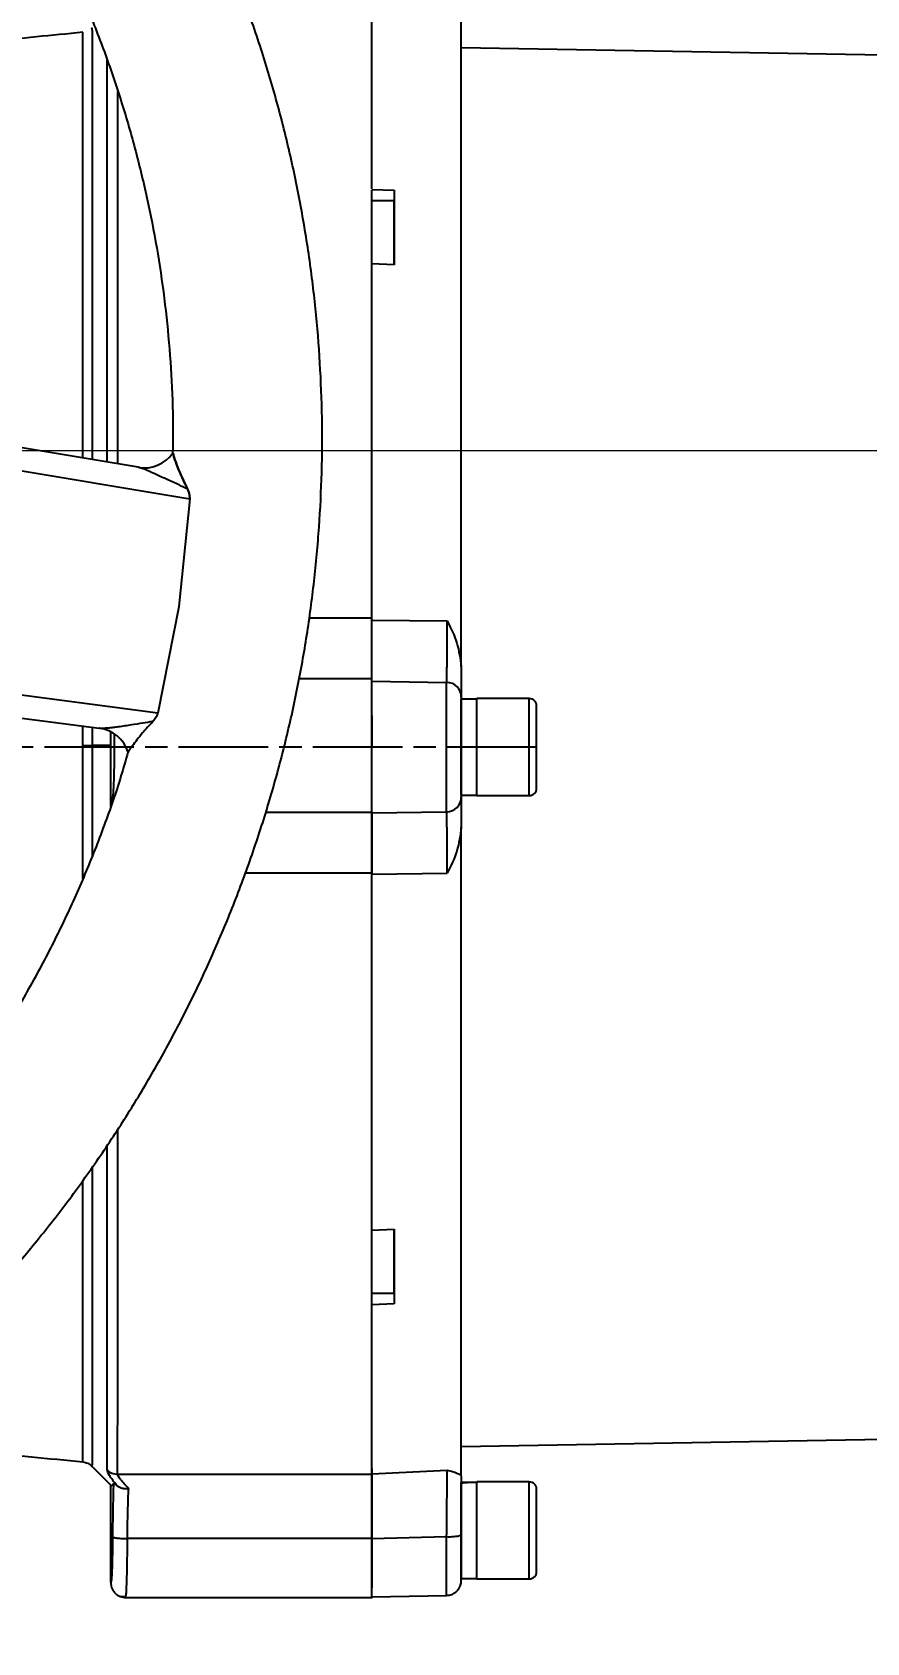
# Model space of a CAD drawing. Header units: millimetres. Extents: x 2028 to 4172, y 863 to 2379.
# Drawn here: x 3018.9 to 3130.8, y 1099.5 to 1315.4 of the extents above; entities that cross this region are included whole.
import ezdxf

# ---------------------------------------------------------------- set-up
doc = ezdxf.new("R2010")
doc.units = ezdxf.units.MM
doc.linetypes.add('AM_ISO08W050', pattern=[18, 12, -1.5, 3, -1.5])
doc.layers.add('AM_5', color=3, linetype='Continuous', lineweight=25)
doc.layers.add('AM_7', color=4, linetype='AM_ISO08W050', lineweight=25)
doc.styles.add('SLDTEXTSTYLE1', font='txt.shx', dxfattribs={"width": 0.7, "bigfont": 'gbcbig.shx'})
doc.dimstyles.new('SLDDIMSTYLE12$0', dxfattribs={"dimtxt": 12, "dimasz": 10, "dimexe": 0, "dimexo": 0.0625, "dimgap": 0.875, "dimtad": 1, "dimdec": 1, "dimlfac": 1.8, "dimrnd": 1e-09, "dimzin": 12, "dimdsep": 46, "dimtxsty": 'SLDTEXTSTYLE1', "dimcen": 0.09, "dimdle": 8.16, "dimclrd": 3, "dimclre": 3, "dimadec": 0, "dimazin": 3, "dimtfac": 1, "dimtdec": 1, "dimtofl": 0, "dimtmove": 0, "dimatfit": 3, "dimfxl": 0, "dimfrac": 2, "dimtolj": 1, "dimlwd": 5, "dimlwe": 5, "dimarcsym": 0})
doc.dimstyles.new('SLDDIMSTYLE12$3', dxfattribs={"dimtxt": 12, "dimasz": 10, "dimexe": 0, "dimexo": 0.0625, "dimgap": 0.875, "dimtad": 1, "dimdec": 1, "dimlfac": 1.8, "dimrnd": 1e-09, "dimzin": 12, "dimdsep": 46, "dimtxsty": 'SLDTEXTSTYLE1', "dimcen": 0.09, "dimdle": 8.16, "dimclrd": 3, "dimclre": 3, "dimadec": 0, "dimazin": 3, "dimtfac": 1, "dimtdec": 1, "dimtofl": 0, "dimtmove": 0, "dimatfit": 3, "dimfxl": 0, "dimfrac": 2, "dimtolj": 1, "dimlwd": 5, "dimlwe": 5, "dimarcsym": 0})

# ---------------------------------------------------------------- blocks, each defined once
blk = doc.blocks.new('*D45')
at = {"layer": 'AM_5', "color": 3, "lineweight": 5, "transparency": 16777216}
blk.add_line((3064.46, 1331.08), (3064.46, 1409.27), dxfattribs=at)
at = {"layer": 'AM_5', "color": 3, "linetype": 'Continuous', "lineweight": 5, "transparency": 16777216}
for p, q in [((3074.46, 1409.27), (3226.46, 1409.27)), ((3236.46, 1253.93), (3236.46, 1409.27))]:
    blk.add_line(p, q, dxfattribs=at)
at = {"layer": 'AM_5', "color": 3, "transparency": 16777216}
for points in [[(3074.46, 1410.93), (3074.46, 1407.6), (3064.46, 1409.27)], [(3226.46, 1410.93), (3226.46, 1407.6), (3236.46, 1409.27)]]:
    blk.add_solid(points, dxfattribs=at)
at = {"layer": 'Defpoints', "color": 0, "transparency": 16777216}
for p in [(3236.46, 1409.27), (3064.46, 1331.02), (3236.46, 1253.86)]:
    blk.add_point(p, dxfattribs=at)
at = {"layer": 'AM_5', "color": 0, "transparency": 16777216, "insert": (3150.46, 1416.14), "char_height": 12, "attachment_point": 5, "style": 'SLDTEXTSTYLE1'}
blk.add_mtext('\\A1;175', dxfattribs=at)
blk = doc.blocks.new('*D61')
at = {"layer": 'AM_5', "color": 3, "lineweight": 5, "transparency": 16777216}
blk.add_line((3179.73, 1376.79), (3194.08, 1376.79), dxfattribs=at)
at = {"layer": 'AM_5', "color": 3, "linetype": 'Continuous', "lineweight": 5, "transparency": 16777216}
for p, q in [((3194.08, 1366.79), (3194.08, 1269.34)), ((2934.13, 1259.34), (3194.08, 1259.34))]:
    blk.add_line(p, q, dxfattribs=at)
at = {"layer": 'AM_5', "color": 3, "transparency": 16777216}
for points in [[(3192.41, 1366.79), (3195.74, 1366.79), (3194.08, 1376.79)], [(3192.41, 1269.34), (3195.74, 1269.34), (3194.08, 1259.34)]]:
    blk.add_solid(points, dxfattribs=at)
at = {"layer": 'Defpoints', "color": 0, "transparency": 16777216}
for p in [(3179.67, 1376.79), (2934.07, 1259.34), (3194.08, 1259.34)]:
    blk.add_point(p, dxfattribs=at)
at = {"layer": 'AM_5', "color": 0, "transparency": 16777216, "insert": (3187.2, 1327.29), "char_height": 12, "attachment_point": 5, "rotation": 90, "style": 'SLDTEXTSTYLE1'}
blk.add_mtext('\\A1;115', dxfattribs=at)
blk = doc.blocks.new('*D46')
at = {"layer": 'AM_5', "color": 3, "linetype": 'Continuous', "lineweight": 5, "transparency": 16777216}
blk.add_line((3051.2, 1412.09), (3017.52, 1386.09), dxfattribs=at)
at = {"layer": 'AM_5', "color": 3, "lineweight": 5, "transparency": 16777216}
for p, q in [((2950.14, 1334.15), (2950.32, 1334.15)), ((2950.23, 1334.06), (2950.23, 1334.24))]:
    blk.add_line(p, q, dxfattribs=at)
at = {"layer": 'AM_5', "color": 3, "transparency": 16777216}
blk.add_solid([(3016.5, 1387.41), (3018.53, 1384.77), (3009.6, 1379.98)], dxfattribs=at)
at = {"layer": 'Defpoints', "color": 0, "transparency": 16777216}
for p in [(3009.6, 1379.98), (2890.86, 1288.33)]:
    blk.add_point(p, dxfattribs=at)
at = {"layer": 'AM_5', "color": 0, "transparency": 16777216, "insert": (3034.11, 1407.59), "char_height": 12, "attachment_point": 5, "rotation": 37.6642, "style": 'SLDTEXTSTYLE1'}
blk.add_mtext('\\A1;%%C345', dxfattribs=at)

msp = doc.modelspace()

# ---------------------------------------------------------------- linework, layer by layer
at = {"color": 7, "linetype": 'Continuous', "lineweight": 25}
for p, q in [((3205.987, 1311.05), (3076.461, 1313.311)), ((3064.461, 1294.32), (3067.461, 1294.208)), ((3067.461, 1294.208), (3067.461, 1292.785)), ((3067.461, 1292.785), (3064.461, 1292.785)), ((3067.461, 1284.213), (3064.461, 1284.324)), ((3033.119, 1257.068), (3007.68, 1261.34)), ((3037.759, 1259.016), (3037.759, 1259.015)), ((3037.795, 1259.014), (3037.795, 1259.013)), ((3006.4, 1258.458), (3040.052, 1252.845)), ((3040.052, 1252.845), (3038.592, 1238.391)), ((3038.591, 1238.388), (3035.764, 1224.136)), ((3038.592, 1238.391), (3038.591, 1238.388)), ((3056.062, 1236.902), (3064.461, 1236.902)), ((3064.461, 1236.598), (3074.566, 1236.479)), ((3035.764, 1224.136), (3001.932, 1228.538)), ((3064.461, 1228.728), (3054.698, 1228.728)), ((3064.461, 1228.396), (3074.496, 1228.247)), ((3002.311, 1225.395), (3027.895, 1222.095)), ((3078.561, 1226.01), (3076.461, 1226.01)), ((3085.561, 1226.07), (3078.561, 1226.07)), ((3078.561, 1226.07), (3078.561, 1226.01)), ((3025.733, 1219.775), (3025.733, 1222.374)), ((3026.957, 1222.216), (3026.957, 1219.776)), ((3029.461, 1219.782), (3026.957, 1219.776)), ((3029.461, 1219.782), (3029.461, 1221.58)), ((3029.461, 1219.782), (3029.461, 1221.58)), ((3029.461, 1211.673), (3029.461, 1219.782)), ((3064.461, 1215.32), (3064.461, 1215.57)), ((3076.461, 1213.13), (3078.561, 1213.13)), ((3078.561, 1213.07), (3085.561, 1213.07)), ((3050.25, 1210.867), (3064.461, 1210.867)), ((3064.461, 1210.745), (3074.496, 1210.894)), ((3064.461, 1202.655), (3047.482, 1202.655)), ((3064.461, 1202.542), (3074.566, 1202.662)), ((3064.461, 1154.816), (3067.461, 1154.928)), ((3064.461, 1146.356), (3067.461, 1146.356)), ((3067.461, 1146.356), (3067.461, 1144.933)), ((3067.461, 1144.933), (3064.461, 1144.821)), ((3076.461, 1125.83), (3205.987, 1128.091)), ((3026.948, 1123.169), (3029.461, 1120.654)), ((3064.461, 1122.851), (3064.461, 1122.151)), ((3064.461, 1122.151), (3074.565, 1122.667)), ((3029.461, 1107.571), (3029.461, 1120.654)), ((3030.381, 1122.099), (3064.461, 1122.099)), ((3076.461, 1118.91), (3076.461, 1121.01)), ((3076.461, 1120.895), (3076.461, 1118.737)), ((3085.561, 1121.07), (3078.561, 1121.07)), ((3064.461, 1113.473), (3031.705, 1113.473)), ((3064.461, 1113.5), (3074.496, 1113.75)), ((3076.461, 1108.13), (3078.561, 1108.13)), ((3078.561, 1108.07), (3085.561, 1108.07)), ((3030.629, 1105.751), (3031.532, 1105.706)), ((3031.46, 1105.571), (3064.461, 1105.571)), ((3031.462, 1105.571), (3031.501, 1105.754)), ((3064.461, 1105.68), (3074.496, 1105.855))]:
    msp.add_line(p, q, dxfattribs=at)
at = {"color": 7, "linetype": 'Continuous', "lineweight": 25, "flags": 128}
for points in [[(3074.496, 1210.894), (3074.496, 1211.258), (3074.496, 1211.99), (3074.496, 1213.059), (3074.496, 1214.416), (3074.496, 1216.002), (3074.496, 1217.746), (3074.496, 1219.57), (3074.496, 1221.395), (3074.496, 1223.139), (3074.496, 1224.725), (3074.496, 1226.082), (3074.496, 1227.15), (3074.496, 1227.883), (3074.496, 1228.247)], [(3076.461, 1213.13), (3076.461, 1213.146), (3076.461, 1213.426), (3076.461, 1214.042), (3076.461, 1214.96), (3076.461, 1216.13), (3076.461, 1217.489), (3076.461, 1218.961), (3076.461, 1220.467), (3076.461, 1221.923), (3076.461, 1223.251), (3076.461, 1224.377), (3076.461, 1225.241), (3076.461, 1225.795), (3076.461, 1226.008), (3076.461, 1226.01)], [(3078.561, 1213.13), (3078.561, 1213.114), (3078.561, 1213.114), (3078.561, 1213.462), (3078.561, 1214.139), (3078.561, 1215.109), (3078.561, 1216.32), (3078.561, 1217.706), (3078.561, 1219.192), (3078.561, 1220.699), (3078.561, 1222.144), (3078.561, 1223.451), (3078.561, 1224.549), (3078.561, 1225.379), (3078.561, 1225.895), (3078.561, 1226.07), (3078.561, 1226.07)], [(3078.561, 1213.13), (3078.561, 1213.132), (3078.561, 1213.345), (3078.561, 1213.899), (3078.561, 1214.762), (3078.561, 1215.889), (3078.561, 1217.217), (3078.561, 1218.673), (3078.561, 1220.179), (3078.561, 1221.651), (3078.561, 1223.01), (3078.561, 1224.18), (3078.561, 1225.098), (3078.561, 1225.714), (3078.561, 1225.994), (3078.561, 1226.01)], [(3085.561, 1213.07), (3085.561, 1213.114), (3085.561, 1213.462), (3085.561, 1214.139), (3085.561, 1215.109), (3085.561, 1216.32), (3085.561, 1217.706), (3085.561, 1219.192), (3085.561, 1220.699), (3085.561, 1222.144), (3085.561, 1223.451), (3085.561, 1224.549), (3085.561, 1225.379), (3085.561, 1225.895), (3085.561, 1226.07)], [(3076.461, 1121.01), (3076.461, 1120.834), (3076.461, 1120.315), (3076.461, 1119.482), (3076.461, 1118.703)], [(3076.461, 1108.13), (3076.461, 1108.193), (3076.461, 1108.575), (3076.461, 1109.286), (3076.461, 1110.285), (3076.461, 1111.519), (3076.461, 1112.919), (3076.461, 1114.41), (3076.461, 1115.909), (3076.461, 1117.336), (3076.461, 1118.611), (3076.461, 1119.665), (3076.461, 1120.44), (3076.461, 1120.895)], [(3078.561, 1114.57), (3078.561, 1116.069), (3078.561, 1117.487), (3078.561, 1118.748), (3078.561, 1119.784), (3078.561, 1120.538), (3078.561, 1120.971), (3078.561, 1121.059), (3078.561, 1120.956)], [(3078.561, 1108.13), (3078.561, 1108.159), (3078.561, 1108.475), (3078.561, 1109.125), (3078.561, 1110.073), (3078.561, 1111.267), (3078.561, 1112.641), (3078.561, 1114.121), (3078.561, 1115.625), (3078.561, 1117.071), (3078.561, 1118.381), (3078.561, 1119.482), (3078.561, 1120.315), (3078.561, 1120.834), (3078.561, 1121.01)], [(3085.561, 1114.57), (3085.561, 1116.069), (3085.561, 1117.487), (3085.561, 1118.748), (3085.561, 1119.784), (3085.561, 1120.538), (3085.561, 1120.971), (3085.561, 1121.07)], [(3076.461, 1118.737), (3076.461, 1118.226), (3076.461, 1117.419), (3076.461, 1116.381), (3076.461, 1115.196), (3076.461, 1113.96), (3076.461, 1113.937)], [(3078.561, 1108.13), (3078.561, 1108.081), (3078.561, 1108.169), (3078.561, 1108.602), (3078.561, 1109.356), (3078.561, 1110.392), (3078.561, 1111.653), (3078.561, 1113.071), (3078.561, 1114.57)], [(3085.561, 1108.07), (3085.561, 1108.169), (3085.561, 1108.602), (3085.561, 1109.356), (3085.561, 1110.392), (3085.561, 1111.653), (3085.561, 1113.071), (3085.561, 1114.57)], [(3074.496, 1105.855), (3074.496, 1106.048), (3074.496, 1106.619), (3074.496, 1107.543), (3074.496, 1108.777), (3074.496, 1110.269), (3074.496, 1111.951), (3074.496, 1113.75)]]:
    msp.add_lwpolyline(points, dxfattribs=at)
at = {"color": 7, "linetype": 'Continuous', "lineweight": 25}
for centre, radius, start, end in [((3033.95, 1261.662), 4.669, 259.74027, 325.43734), ((3074.466, 1226.252), 1.995, 0.12481, 89.13021), ((3085.561, 1225.07), 1, 360, 90), ((3027.348, 1217.459), 4.668, 17.58427, 83.2716), ((3025.674, 1883.83), 664.054, 270.005021, 270.110676), ((3085.561, 1214.07), 1, 270, 360), ((3074.466, 1212.889), 1.995, 270.86979, 359.87519), ((3085.561, 1120.07), 1, 360, 90), ((3074.977, 1119.078), 5.35, 264.84154, 286.10398), ((3085.561, 1109.07), 1, 270, 360)]:
    msp.add_arc(centre, radius, start, end, dxfattribs=at)
for centre, major_axis, ratio, start_param, end_param in [((3029.461, 1219.57), (0, 98.916), 0.0000054, 4.6323855, 4.7145267), ((3029.58, 1219.578), (0.007, 98.975), 0.0349473, 3.1091985, 3.2162788), ((3076.461, 1114.57), (11.154, 0), 0.5773521, 1.4765232, 1.5707963), ((3078.561, 1114.57), (11.154, 0), 0.5773521, 1.5707963, 1.760193)]:
    msp.add_ellipse(centre, major_axis=major_axis, ratio=ratio, start_param=start_param, end_param=end_param, dxfattribs=at)
for points, knots in [([(2887.028, 1090.605), (2889.588, 1090.63), (2893.169, 1090.665), (2898.438, 1090.943), (2902.902, 1091.279), (2908.219, 1091.844), (2913.788, 1092.618), (2919.601, 1093.628), (2925.572, 1094.884), (2931.648, 1096.394), (2937.786, 1098.165), (2943.951, 1100.199), (2950.115, 1102.499), (2956.252, 1105.064), (2962.34, 1107.894), (2968.359, 1110.988), (2974.292, 1114.343), (2980.121, 1117.955), (2985.831, 1121.82), (2991.407, 1125.935), (2996.834, 1130.292), (3002.1, 1134.886), (3007.191, 1139.711), (3012.096, 1144.758), (3016.803, 1150.021), (3021.3, 1155.491), (3025.579, 1161.159), (3029.627, 1167.017), (3033.437, 1173.053), (3036.999, 1179.259), (3040.304, 1185.624), (3043.345, 1192.136), (3046.114, 1198.785), (3048.604, 1205.56), (3050.81, 1212.447), (3052.724, 1219.436), (3054.343, 1226.514), (3055.661, 1233.668), (3056.674, 1240.885), (3057.378, 1248.152), (3057.771, 1255.456), (3057.85, 1262.784), (3057.613, 1270.122), (3057.059, 1277.457), (3056.186, 1284.774), (3054.996, 1292.061), (3053.488, 1299.304), (3051.663, 1306.488), (3049.523, 1313.601), (3047.069, 1320.629), (3044.304, 1327.557), (3041.231, 1334.374), (3037.854, 1341.064), (3034.176, 1347.616), (3030.203, 1354.016), (3025.938, 1360.252), (3021.387, 1366.31), (3016.555, 1372.178), (3011.448, 1377.844), (3006.071, 1383.297), (3000.624, 1388.345), (2995.151, 1392.997), (2989.693, 1397.266), (2984.068, 1401.309), (2978.286, 1405.117), (2972.359, 1408.685), (2966.296, 1412.007), (2960.111, 1415.077), (2953.814, 1417.891), (2947.42, 1420.443), (2940.945, 1422.729), (2934.407, 1424.745), (2927.832, 1426.488), (2921.26, 1427.953), (2914.766, 1429.134), (2908.476, 1430.031), (2902.953, 1430.615), (2898.07, 1430.982), (2893.246, 1431.222), (2887.271, 1431.339), (2881.754, 1431.229), (2876.485, 1430.957), (2872.021, 1430.62), (2866.705, 1430.055), (2861.136, 1429.281), (2855.322, 1428.271), (2849.351, 1427.015), (2843.275, 1425.504), (2837.137, 1423.734), (2830.972, 1421.699), (2824.808, 1419.4), (2818.672, 1416.835), (2812.583, 1414.004), (2806.564, 1410.911), (2800.631, 1407.556), (2794.802, 1403.944), (2789.092, 1400.078), (2783.517, 1395.964), (2778.089, 1391.607), (2772.824, 1387.013), (2767.732, 1382.188), (2762.828, 1377.141), (2758.121, 1371.878), (2753.623, 1366.408), (2749.345, 1360.739), (2745.296, 1354.882), (2741.486, 1348.846), (2737.925, 1342.64), (2734.62, 1336.275), (2731.577, 1329.763), (2728.815, 1323.111), (2726.478, 1316.829), (2725.2, 1312.724), (2724.636, 1310.916)], [0, 0, 0, 0, 0.0102074, 0.014274, 0.021037, 0.0280561, 0.0355867, 0.0434511, 0.0515783, 0.0599113, 0.0684099, 0.0770439, 0.085791, 0.0946336, 0.1035582, 0.112554, 0.1216124, 0.1307262, 0.1398897, 0.1490979, 0.1583469, 0.1676331, 0.1769537, 0.1863062, 0.1956884, 0.2050985, 0.2145348, 0.2239961, 0.233481, 0.2429885, 0.2525178, 0.262068, 0.2716385, 0.2812287, 0.2908382, 0.3004664, 0.3101132, 0.3197782, 0.3294613, 0.3391624, 0.3488814, 0.3586183, 0.3683733, 0.3781464, 0.387938, 0.3977483, 0.4075776, 0.4174265, 0.4272956, 0.4371854, 0.4470968, 0.4570307, 0.4669882, 0.4769704, 0.486979, 0.4970156, 0.5070822, 0.5171812, 0.5273154, 0.5374882, 0.5477037, 0.5569145, 0.5661226, 0.5753266, 0.5845258, 0.5937191, 0.6029052, 0.6120821, 0.6212471, 0.6303962, 0.6395236, 0.6486197, 0.6576679, 0.6666375, 0.6754633, 0.6839789, 0.6919633, 0.6976055, 0.7035012, 0.7112199, 0.7214273, 0.7254939, 0.7322569, 0.739276, 0.7468066, 0.754671, 0.7627982, 0.7711312, 0.7796298, 0.7882638, 0.7970109, 0.8058535, 0.8147781, 0.8237739, 0.8328323, 0.8419461, 0.8511096, 0.8603178, 0.8695668, 0.878853, 0.8881736, 0.8975261, 0.9069083, 0.9163184, 0.9257547, 0.935216, 0.9447009, 0.9542084, 0.9637377, 0.9732879, 0.9828584, 0.9924486, 1, 1, 1, 1]), ([(2887.844, 1411.294), (2890.245, 1411.256), (2893.603, 1411.204), (2898.546, 1410.9), (2902.736, 1410.543), (2907.723, 1409.952), (2912.944, 1409.153), (2918.39, 1408.115), (2923.978, 1406.831), (2929.657, 1405.293), (2935.385, 1403.495), (2941.129, 1401.434), (2946.859, 1399.11), (2952.551, 1396.523), (2958.183, 1393.673), (2963.735, 1390.563), (2969.188, 1387.196), (2974.525, 1383.577), (2979.731, 1379.71), (2984.79, 1375.601), (2989.688, 1371.257), (2994.411, 1366.684), (2998.947, 1361.891), (3003.283, 1356.885), (3007.408, 1351.676), (3011.31, 1346.273), (3014.979, 1340.685), (3018.406, 1334.924), (3021.58, 1329.001), (3024.494, 1322.926), (3027.138, 1316.711), (3029.507, 1310.369), (3031.591, 1303.911), (3033.386, 1297.352), (3034.886, 1290.704), (3036.084, 1283.98), (3036.981, 1277.194), (3037.557, 1270.36), (3037.831, 1264.294), (3037.779, 1260.51), (3037.759, 1259.016)], [0, 0, 0, 0, 0.0302952, 0.0423856, 0.0624901, 0.08336, 0.1057536, 0.1291426, 0.1533151, 0.1781023, 0.2033838, 0.2290707, 0.2550958, 0.2814075, 0.3079654, 0.3347376, 0.3616982, 0.3888263, 0.4161047, 0.4435189, 0.4710571, 0.4987089, 0.526466, 0.5543209, 0.5822674, 0.6103001, 0.6384144, 0.6666062, 0.6948723, 0.7232096, 0.7516156, 0.7800883, 0.8086258, 0.8372268, 0.86589, 0.8946146, 0.9234, 0.9522458, 0.9811519, 1, 1, 1, 1]), ([(3064.461, 1294.402), (3064.461, 1295.098), (3064.461, 1298.07), (3064.461, 1302.52), (3064.461, 1307.663), (3064.461, 1311.815), (3064.461, 1315.098), (3064.461, 1316.443), (3064.461, 1317.115)], [0, 0, 0, 0, 0.0577205, 0.2461764, 0.4346323, 0.6230882, 0.8115441, 1, 1, 1, 1]), ([(3064.461, 1309.053), (3064.461, 1310.201), (3064.461, 1312.55), (3064.461, 1315.217), (3064.461, 1316.399), (3064.461, 1316.99)], [0, 0, 0, 0, 0.3234516, 0.6617258, 1, 1, 1, 1]), ([(3025.723, 1315.376), (3021.568, 1314.973), (3014.199, 1314.257), (3006.857, 1313.3), (3003.654, 1312.883)], [0, 0, 0, 0, 0.56379171, 1, 1, 1, 1]), ([(3025.732, 1258.309), (3025.732, 1260.255), (3025.731, 1265.125), (3025.731, 1270.478), (3025.731, 1274.647), (3025.731, 1276.893), (3025.73, 1279.099), (3025.73, 1281.262), (3025.73, 1283.381), (3025.73, 1285.452), (3025.73, 1288.417), (3025.729, 1292.307), (3025.728, 1297.01), (3025.727, 1301.629), (3025.726, 1305.432), (3025.726, 1308.455), (3025.725, 1310.782), (3025.724, 1312.737), (3025.724, 1314.224), (3025.723, 1315.209), (3025.723, 1315.327), (3025.722, 1315.386)], [0, 0, 0, 0, 0.0577112, 0.1444095, 0.1693942, 0.1944696, 0.2196359, 0.2448929, 0.2702408, 0.2956794, 0.3212087, 0.3825805, 0.4507211, 0.5256294, 0.607304, 0.6655257, 0.7267557, 0.7909939, 0.8582398, 0.9284932, 1, 1, 1, 1]), ([(3026.948, 1315.899), (3026.948, 1315.921), (3026.948, 1316.063), (3026.949, 1315.404), (3026.95, 1313.863), (3026.951, 1311.283), (3026.952, 1307.78), (3026.952, 1303.345), (3026.953, 1298.015), (3026.954, 1291.829), (3026.955, 1284.835), (3026.955, 1277.108), (3026.956, 1268.672), (3026.956, 1262.283), (3026.956, 1258.618), (3026.956, 1258.103)], [0, 0, 0, 0, 0.016394, 0.101859, 0.1878451, 0.2743525, 0.3613811, 0.4489308, 0.5370018, 0.6255939, 0.7147072, 0.8043418, 0.8944974, 0.9851743, 1, 1, 1, 1]), ([(3028.998, 1257.76), (3028.998, 1259.503), (3028.997, 1263.673), (3028.995, 1269.992), (3028.994, 1276.489), (3028.992, 1281.005), (3028.991, 1283.735), (3028.99, 1285.02), (3028.99, 1286.244), (3028.989, 1287.408), (3028.989, 1288.515), (3028.987, 1291.634), (3028.984, 1296.491), (3028.98, 1302.469), (3028.982, 1307.129), (3028.972, 1310.119), (3028.972, 1311.329), (3028.972, 1311.656)], [0, 0, 0, 0, 0.0708686, 0.1695597, 0.2704087, 0.3610308, 0.383079, 0.4044252, 0.4250694, 0.4450117, 0.4642519, 0.4827902, 0.6102084, 0.7376719, 0.865182, 0.9635673, 1, 1, 1, 1]), ([(3030.412, 1257.522), (3030.412, 1258.749), (3030.411, 1262.831), (3030.41, 1269.514), (3030.407, 1277.564), (3030.405, 1285.317), (3030.402, 1292.667), (3030.398, 1299.402), (3030.395, 1304.343), (3030.393, 1306.729), (3030.393, 1307.458)], [0, 0, 0, 0, 0.0570997, 0.1899714, 0.32791, 0.4709149, 0.6189859, 0.7721223, 0.9303237, 1, 1, 1, 1]), ([(3064.461, 1236.902), (3064.461, 1240.197), (3064.461, 1246.785), (3064.461, 1256.338), (3064.461, 1265.519), (3064.461, 1274.229), (3064.461, 1282.342), (3064.461, 1289.078), (3064.461, 1292.758), (3064.461, 1294.232)], [0, 0, 0, 0, 0.149957, 0.2999139, 0.4498709, 0.5998278, 0.7497848, 0.8997417, 1, 1, 1, 1]), ([(3067.461, 1284.213), (3067.461, 1285.484), (3067.461, 1288.507), (3067.461, 1291.215), (3067.461, 1292.785)], [0, 0, 0, 0, 0.4203629, 1, 1, 1, 1]), ([(3037.795, 1259.014), (3037.803, 1258.98), (3037.821, 1258.901), (3038.007, 1258.25), (3038.525, 1256.736), (3039.267, 1255.18), (3039.764, 1254.138)], [0, 0, 0, 0, 0.1105283, 0.2490059, 0.4974103, 1, 1, 1, 1]), ([(3039.787, 1254.137), (3039.28, 1255.179), (3038.522, 1256.737), (3038.015, 1258.227), (3037.825, 1258.884), (3037.805, 1258.971), (3037.795, 1259.014)], [0, 0, 0, 0, 0.5024672, 0.7509757, 0.8756525, 1, 1, 1, 1]), ([(3039.787, 1254.137), (3039.399, 1254.327), (3038.472, 1254.781), (3037.025, 1255.418), (3035.459, 1256.152), (3034.075, 1256.811), (3033.398, 1256.993), (3033.119, 1257.068)], [0, 0, 0, 0, 0.1543805, 0.3689656, 0.5771659, 0.8257398, 1, 1, 1, 1]), ([(3039.764, 1254.138), (3039.774, 1254.109), (3039.838, 1253.919), (3039.953, 1253.627), (3040.05, 1253.215), (3040.052, 1252.964), (3040.052, 1252.845)], [0, 0, 0, 0, 0.0709429, 0.4685237, 0.7475032, 1, 1, 1, 1]), ([(3040.052, 1252.845), (3040.052, 1252.963), (3040.051, 1253.215), (3039.941, 1253.657), (3039.846, 1253.952), (3039.787, 1254.137)], [0, 0, 0, 0, 0.2505518, 0.5313012, 1, 1, 1, 1]), ([(3064.461, 1228.396), (3064.461, 1228.623), (3064.461, 1229.075), (3064.461, 1230.953), (3064.461, 1233.498), (3064.461, 1235.564), (3064.461, 1236.598)], [0, 0, 0, 0, 0.25006523, 0.49944561, 0.74938637, 1, 1, 1, 1]), ([(3074.496, 1228.247), (3074.502, 1228.344), (3074.513, 1228.528), (3074.525, 1229.13), (3074.536, 1229.745), (3074.543, 1230.287), (3074.555, 1231.382), (3074.564, 1233.341), (3074.565, 1235.448), (3074.566, 1236.479)], [0, 0, 0, 0, 0.14905892, 0.28448604, 0.36525303, 0.43740721, 0.50045229, 0.75546744, 1, 1, 1, 1]), ([(3074.566, 1236.479), (3075.053, 1235.508), (3076.023, 1233.574), (3076.316, 1231.428), (3076.461, 1230.36)], [0, 0, 0, 0, 0.5024427, 1, 1, 1, 1]), ([(3064.461, 1215.482), (3064.461, 1215.856), (3064.461, 1217.133), (3064.461, 1219.836), (3064.461, 1223.065), (3064.461, 1225.884), (3064.461, 1227.99), (3064.461, 1228.482), (3064.461, 1228.728)], [0, 0, 0, 0, 0.0763206, 0.2610565, 0.4457924, 0.6305282, 0.8152641, 1, 1, 1, 1]), ([(3076.461, 1230.36), (3076.461, 1229.807), (3076.461, 1228.706), (3076.461, 1227.486), (3076.461, 1226.6), (3076.461, 1226.371), (3076.461, 1226.256)], [0, 0, 0, 0, 0.250755, 0.4999887, 0.7492331, 1, 1, 1, 1]), ([(3035.764, 1224.136), (3035.711, 1223.98), (3035.582, 1223.6), (3035.308, 1223.24), (3035.126, 1223.038), (3035.079, 1222.985)], [0, 0, 0, 0, 0.3410071, 0.8286347, 1, 1, 1, 1]), ([(3086.561, 1214.07), (3086.561, 1214.143), (3086.561, 1214.256), (3086.561, 1214.942), (3086.561, 1215.652), (3086.561, 1216.533), (3086.561, 1217.814), (3086.561, 1219.57), (3086.561, 1221.326), (3086.561, 1222.607), (3086.561, 1223.488), (3086.561, 1224.198), (3086.561, 1224.883), (3086.561, 1224.996), (3086.561, 1225.07)], [0, 0, 0, 0, 0.1197284, 0.1841803, 0.25, 0.3158197, 0.3802716, 0.5, 0.6197284, 0.6841803, 0.75, 0.8158197, 0.8802716, 1, 1, 1, 1]), ([(3035.079, 1222.985), (3034.635, 1222.915), (3033.671, 1222.762), (3032.109, 1222.522), (3030.794, 1222.316), (3029.815, 1222.186), (3029.251, 1222.122), (3028.724, 1222.079), (3028.249, 1222.059), (3028.003, 1222.084), (3027.895, 1222.095)], [0, 0, 0, 0, 0.1610959, 0.3500594, 0.5867226, 0.6799971, 0.7629362, 0.835774, 0.9281692, 1, 1, 1, 1]), ([(3035.079, 1222.985), (3034.615, 1222.476), (3033.564, 1221.32), (3032.513, 1219.963), (3031.953, 1219.133), (3031.81, 1218.889), (3031.797, 1218.867), (3031.798, 1218.869), (3031.798, 1218.87)], [0, 0, 0, 0, 0.296932, 0.6736495, 0.8400755, 0.9606673, 0.9947876, 1, 1, 1, 1]), ([(3064.461, 1223.57), (3064.461, 1223.685), (3064.461, 1223.948), (3064.461, 1223.587), (3064.461, 1222.657), (3064.461, 1221.238), (3064.461, 1220.126), (3064.461, 1219.57)], [0, 0, 0, 0, 0.1621533, 0.371615, 0.5810766, 0.7905383, 1, 1, 1, 1]), ([(3025.732, 1201.952), (3025.732, 1204.9), (3025.733, 1210.802), (3025.733, 1216.782), (3025.733, 1219.775)], [0, 0, 0, 0, 0.4994879, 1, 1, 1, 1]), ([(3026.957, 1219.776), (3026.957, 1216.618), (3026.957, 1211.652), (3026.957, 1206.756), (3026.957, 1204.973)], [0, 0, 0, 0, 0.63598219, 1, 1, 1, 1]), ([(3029.914, 1221.292), (3029.918, 1220.74), (3029.927, 1219.346), (3029.907, 1216.987), (3029.859, 1214.895), (3029.789, 1213.388), (3029.736, 1213.041), (3029.708, 1212.851)], [0, 0, 0, 0, 0.1446681, 0.3655212, 0.6066409, 0.7853277, 1, 1, 1, 1]), ([(3031.758, 1218.877), (3031.457, 1217.815), (3030.521, 1214.51), (3028.614, 1209.059), (3026.056, 1202.531), (3023.171, 1196.12), (3019.986, 1189.832), (3016.498, 1183.683), (3012.713, 1177.687), (3008.637, 1171.858), (3004.274, 1166.209), (2999.63, 1160.754), (2994.711, 1155.504), (2989.702, 1150.648), (2984.647, 1146.176), (2979.589, 1142.078), (2974.36, 1138.204), (2968.973, 1134.562), (2963.437, 1131.159), (2957.764, 1128.001), (2951.967, 1125.094), (2946.059, 1122.443), (2940.056, 1120.054), (2933.973, 1117.932), (2927.834, 1116.079), (2921.667, 1114.501), (2915.522, 1113.202), (2909.514, 1112.19), (2903.947, 1111.479), (2899.101, 1111.034), (2894.631, 1110.756), (2890.726, 1110.618), (2888.127, 1110.609), (2887.079, 1110.605)], [0, 0, 0, 0, 0.0170783, 0.0531439, 0.089298, 0.1255445, 0.1618882, 0.1983346, 0.2348901, 0.2715626, 0.3083611, 0.3452967, 0.3823824, 0.4196345, 0.4532144, 0.4867833, 0.5203362, 0.5538698, 0.5873798, 0.6208602, 0.654303, 0.6876965, 0.7210233, 0.7542563, 0.7873511, 0.8202281, 0.8527303, 0.8844984, 0.9144909, 0.939551, 0.9597807, 0.9837802, 1, 1, 1, 1]), ([(3029.708, 1212.851), (3029.69, 1212.767), (3029.655, 1212.608), (3029.622, 1212.262), (3029.606, 1212.097)], [0, 0, 0, 0, 0.5255504, 1, 1, 1, 1]), ([(3076.461, 1212.885), (3076.461, 1212.77), (3076.461, 1212.541), (3076.461, 1211.655), (3076.461, 1210.435), (3076.461, 1209.333), (3076.461, 1208.781)], [0, 0, 0, 0, 0.2507669, 0.5000113, 0.749245, 1, 1, 1, 1]), ([(3064.461, 1202.542), (3064.461, 1203.575), (3064.461, 1205.636), (3064.461, 1208.181), (3064.461, 1210.062), (3064.461, 1210.517), (3064.461, 1210.745)], [0, 0, 0, 0, 0.25004665, 0.49944856, 0.74939592, 1, 1, 1, 1]), ([(3074.566, 1202.662), (3074.565, 1203.696), (3074.564, 1205.088), (3074.559, 1206.623), (3074.555, 1207.503), (3074.549, 1208.342), (3074.539, 1209.168), (3074.527, 1209.951), (3074.513, 1210.613), (3074.502, 1210.797), (3074.496, 1210.894)], [0, 0, 0, 0, 0.2442896, 0.3290361, 0.4144898, 0.500125, 0.5979924, 0.7157703, 0.8510724, 1, 1, 1, 1]), ([(3076.461, 1208.781), (3076.316, 1207.713), (3076.023, 1205.566), (3075.053, 1203.633), (3074.566, 1202.662)], [0, 0, 0, 0, 0.4975573, 1, 1, 1, 1]), ([(3030.381, 1122.099), (3030.382, 1122.706), (3030.384, 1123.906), (3030.388, 1126.671), (3030.391, 1130.038), (3030.395, 1134.424), (3030.398, 1139.964), (3030.402, 1146.763), (3030.405, 1154.148), (3030.407, 1161.327), (3030.409, 1166.245), (3030.409, 1168.349)], [0, 0, 0, 0, 0.1074926, 0.2126392, 0.3154396, 0.4158938, 0.5461536, 0.6722446, 0.7941664, 0.9119185, 1, 1, 1, 1]), ([(3028.966, 1122.677), (3028.967, 1123.233), (3028.969, 1124.325), (3028.973, 1126.769), (3028.976, 1129.67), (3028.979, 1133.005), (3028.981, 1136.681), (3028.984, 1141.234), (3028.987, 1146.747), (3028.99, 1153.261), (3028.993, 1159.697), (3028.995, 1164.119), (3028.995, 1166.189)], [0, 0, 0, 0, 0.1035581, 0.2035099, 0.2998551, 0.392593, 0.4817231, 0.567245, 0.6887335, 0.8021064, 0.9073615, 1, 1, 1, 1]), ([(3025.722, 1123.757), (3025.722, 1123.754), (3025.723, 1123.64), (3025.723, 1124.041), (3025.724, 1124.972), (3025.724, 1126.518), (3025.725, 1128.5), (3025.726, 1130.859), (3025.726, 1133.608), (3025.727, 1136.712), (3025.728, 1140.124), (3025.728, 1142.921), (3025.729, 1144.937), (3025.729, 1146.125), (3025.729, 1147.31), (3025.729, 1148.489), (3025.729, 1149.66), (3025.729, 1150.82), (3025.73, 1153.904), (3025.73, 1157.341), (3025.73, 1160.738), (3025.73, 1161.466)], [0, 0, 0, 0, 0.0029077, 0.0949925, 0.1832887, 0.2677958, 0.3485137, 0.4254418, 0.4985799, 0.5759913, 0.6486482, 0.7165502, 0.7383478, 0.7596059, 0.7803246, 0.8005039, 0.8201437, 0.839244, 0.8578049, 0.9695111, 1, 1, 1, 1]), ([(3026.955, 1163.238), (3026.955, 1161.67), (3026.955, 1157.534), (3026.954, 1151.474), (3026.954, 1145.077), (3026.953, 1139.421), (3026.952, 1134.53), (3026.951, 1130.457), (3026.951, 1127.249), (3026.95, 1124.901), (3026.949, 1123.573), (3026.948, 1123.023), (3026.948, 1123.178), (3026.948, 1123.182)], [0, 0, 0, 0, 0.0633626, 0.1671091, 0.2708556, 0.3746022, 0.4783487, 0.5820952, 0.6858417, 0.7895882, 0.8933347, 0.9970812, 1, 1, 1, 1]), ([(3067.461, 1146.356), (3067.461, 1147.926), (3067.461, 1150.634), (3067.461, 1153.657), (3067.461, 1154.928)], [0, 0, 0, 0, 0.5796371, 1, 1, 1, 1]), ([(2993.467, 1127.65), (2997.149, 1127.124), (3005.585, 1125.92), (3016.343, 1124.648), (3023.425, 1123.997), (3025.725, 1123.786)], [0, 0, 0, 0, 0.34342, 0.7867455, 1, 1, 1, 1]), ([(3025.722, 1123.747), (3025.953, 1123.704), (3026.415, 1123.617), (3026.774, 1123.315), (3026.954, 1123.163)], [0, 0, 0, 0, 0.5000711, 1, 1, 1, 1]), ([(3030.271, 1120.606), (3029.892, 1121.086), (3029.156, 1122.02), (3029.028, 1122.462), (3028.966, 1122.677)], [0, 0, 0, 0, 0.5146876, 1, 1, 1, 1]), ([(3028.966, 1122.677), (3029.063, 1122.591), (3029.258, 1122.419), (3029.611, 1122.239), (3029.989, 1122.121), (3030.251, 1122.106), (3030.381, 1122.099)], [0, 0, 0, 0, 0.2475722, 0.5, 0.7524278, 1, 1, 1, 1]), ([(3074.496, 1113.75), (3074.501, 1114.391), (3074.513, 1115.614), (3074.525, 1117.093), (3074.535, 1118.182), (3074.543, 1118.948), (3074.554, 1120.236), (3074.563, 1121.816), (3074.565, 1122.388), (3074.565, 1122.667)], [0, 0, 0, 0, 0.1490589, 0.284486, 0.365253, 0.4374072, 0.5004523, 0.7554674, 1, 1, 1, 1]), ([(3074.565, 1122.667), (3075.053, 1122.53), (3076.023, 1122.258), (3076.315, 1122.017), (3076.461, 1121.897)], [0, 0, 0, 0, 0.5024427, 1, 1, 1, 1]), ([(3029.831, 1120.878), (3029.815, 1120.398), (3029.783, 1119.436), (3029.747, 1117.697), (3029.718, 1115.788), (3029.71, 1114.407), (3029.706, 1113.717)], [0, 0, 0, 0, 0.2423696, 0.4853152, 0.7431963, 1, 1, 1, 1]), ([(3029.831, 1120.878), (3029.852, 1120.888), (3029.883, 1120.902), (3030.046, 1120.794), (3030.177, 1120.689), (3030.256, 1120.619), (3030.271, 1120.606)], [0, 0, 0, 0, 0.5019977, 0.7519527, 0.9535485, 1, 1, 1, 1]), ([(3030.271, 1120.606), (3030.369, 1120.531), (3030.572, 1120.376), (3030.963, 1120.235), (3031.402, 1120.163), (3031.711, 1120.188), (3031.867, 1120.201)], [0, 0, 0, 0, 0.2386671, 0.4926942, 0.7442037, 1, 1, 1, 1]), ([(3031.867, 1120.201), (3031.45, 1120.629), (3030.624, 1121.478), (3030.461, 1121.894), (3030.381, 1122.099)], [0, 0, 0, 0, 0.5050283, 1, 1, 1, 1]), ([(3064.461, 1113.5), (3064.461, 1114.545), (3064.461, 1116.634), (3064.461, 1119.282), (3064.461, 1121.304), (3064.461, 1121.868), (3064.461, 1122.151)], [0, 0, 0, 0, 0.2500652, 0.4994456, 0.7493864, 1, 1, 1, 1]), ([(3076.461, 1121.897), (3076.461, 1121.363), (3076.461, 1120.298), (3076.461, 1118.341), (3076.461, 1116.213), (3076.461, 1114.698), (3076.461, 1113.938)], [0, 0, 0, 0, 0.250755, 0.4999887, 0.7492331, 1, 1, 1, 1]), ([(3031.705, 1113.473), (3031.709, 1114.09), (3031.719, 1115.349), (3031.753, 1117.143), (3031.801, 1118.838), (3031.844, 1119.741), (3031.867, 1120.201)], [0, 0, 0, 0, 0.2356127, 0.4808109, 0.7356041, 1, 1, 1, 1]), ([(3064.461, 1118.57), (3064.461, 1118.685), (3064.461, 1118.948), (3064.461, 1118.587), (3064.461, 1117.657), (3064.461, 1116.238), (3064.461, 1115.126), (3064.461, 1114.57)], [0, 0, 0, 0, 0.1621502, 0.3716126, 0.5810751, 0.7905375, 1, 1, 1, 1]), ([(3086.561, 1114.57), (3086.561, 1115.262), (3086.561, 1116.326), (3086.561, 1117.607), (3086.561, 1118.488), (3086.561, 1119.198), (3086.561, 1119.883), (3086.561, 1119.996), (3086.561, 1120.07)], [0, 0, 0, 0, 0.2394568, 0.3683607, 0.5, 0.6316393, 0.7605432, 1, 1, 1, 1]), ([(3086.561, 1109.07), (3086.561, 1109.143), (3086.561, 1109.256), (3086.561, 1109.942), (3086.561, 1110.652), (3086.561, 1111.533), (3086.561, 1112.814), (3086.561, 1113.878), (3086.561, 1114.57)], [0, 0, 0, 0, 0.2394568, 0.3683607, 0.5, 0.6316393, 0.7605432, 1, 1, 1, 1]), ([(3029.706, 1113.717), (3029.699, 1112.883), (3029.685, 1111.217), (3029.627, 1109.204), (3029.55, 1107.821), (3029.49, 1107.654), (3029.461, 1107.571)], [0, 0, 0, 0, 0.2501088, 0.5000493, 0.7500207, 1, 1, 1, 1]), ([(3029.706, 1113.717), (3029.741, 1113.687), (3029.814, 1113.624), (3030.282, 1113.543), (3030.947, 1113.486), (3031.458, 1113.477), (3031.705, 1113.473)], [0, 0, 0, 0, 0.2409388, 0.5005407, 0.7598409, 1, 1, 1, 1]), ([(3031.501, 1105.754), (3031.508, 1105.779), (3031.529, 1105.852), (3031.572, 1106.472), (3031.63, 1107.83), (3031.684, 1110.32), (3031.698, 1112.444), (3031.705, 1113.473)], [0, 0, 0, 0, 0.0675681, 0.1998133, 0.4374294, 0.7275623, 1, 1, 1, 1]), ([(3064.461, 1105.574), (3064.461, 1105.573), (3064.461, 1105.379), (3064.461, 1106.063), (3064.461, 1107.666), (3064.461, 1110.291), (3064.461, 1112.412), (3064.461, 1113.473)], [0, 0, 0, 0, 0.00146, 0.251095, 0.50073, 0.750365, 1, 1, 1, 1]), ([(3076.461, 1113.938), (3076.461, 1113.119), (3076.461, 1111.481), (3076.461, 1109.548), (3076.461, 1108.43), (3076.461, 1108.277), (3076.461, 1108.264)], [0, 0, 0, 0, 0.3230439, 0.6460878, 0.9691318, 1, 1, 1, 1]), ([(3064.461, 1110.57), (3064.461, 1110.526), (3064.461, 1109.46), (3064.461, 1108.019), (3064.461, 1107.195), (3064.461, 1106.877)], [0, 0, 0, 0, 0.0255431, 0.6246336, 1, 1, 1, 1]), ([(3029.461, 1107.571), (3029.481, 1107.355), (3029.513, 1107.001), (3029.731, 1106.538), (3030, 1106.178), (3030.345, 1105.894), (3030.826, 1105.638), (3031.212, 1105.597), (3031.462, 1105.571)], [0, 0, 0, 0, 0.2060336, 0.3367467, 0.4847907, 0.6326865, 0.7619928, 1, 1, 1, 1]), ([(3074.489, 1105.883), (3074.565, 1105.876), (3074.87, 1105.848), (3075.348, 1106.035), (3075.818, 1106.354), (3076.124, 1106.717), (3076.308, 1107.061), (3076.405, 1107.359), (3076.446, 1107.586), (3076.458, 1107.736), (3076.46, 1107.812), (3076.461, 1107.842), (3076.461, 1107.847), (3076.461, 1107.849), (3076.461, 1107.851), (3076.461, 1107.853), (3076.461, 1107.855), (3076.461, 1107.865), (3076.461, 1107.934), (3076.461, 1108.184), (3076.461, 1108.264)], [0, 0, 0, 0, 0.0427535, 0.1716137, 0.274933, 0.3619927, 0.4349672, 0.4936953, 0.5372005, 0.5648057, 0.5779833, 0.5802423, 0.5811791, 0.5818638, 0.5828222, 0.5846676, 0.5898798, 0.6180464, 0.8773136, 1, 1, 1, 1]), ([(3030.733, 1105.746), (3030.821, 1105.71), (3031.072, 1105.606), (3031.325, 1105.662), (3031.49, 1105.698)], [0, 0, 0, 0, 0.3495315, 1, 1, 1, 1])]:
    msp.add_open_spline(points, degree=3, knots=knots, dxfattribs=at)
for points in [[(3076.461, 1230.36), (3076.461, 1234.011), (3076.461, 1241.315), (3076.461, 1251.958), (3076.461, 1262.201), (3076.461, 1271.902), (3076.461, 1280.941), (3076.461, 1289.203), (3076.461, 1296.584), (3076.461, 1302.989), (3076.461, 1308.344), (3076.461, 1312.552), (3076.461, 1315.672), (3076.461, 1316.72), (3076.461, 1317.244)], [(3067.461, 1294.208), (3067.461, 1292.632), (3067.461, 1289.479), (3067.461, 1285.968), (3067.461, 1284.213)], [(3064.461, 1282.79), (3064.461, 1284.547), (3064.461, 1288.061), (3064.461, 1291.21), (3064.461, 1292.785)], [(3064.461, 1236.598), (3064.461, 1239.512), (3064.461, 1245.34), (3064.461, 1253.834), (3064.461, 1262.063), (3064.461, 1269.934), (3064.461, 1277.435), (3064.461, 1282.028), (3064.461, 1284.324)], [(3064.461, 1228.728), (3064.461, 1228.954), (3064.461, 1229.408), (3064.461, 1231.285), (3064.461, 1233.819), (3064.461, 1235.874), (3064.461, 1236.902)], [(3064.461, 1219.57), (3064.461, 1220.646), (3064.461, 1222.796), (3064.461, 1225.583), (3064.461, 1227.669), (3064.461, 1228.154), (3064.461, 1228.396)], [(3076.461, 1226.256), (3076.461, 1226.09), (3076.461, 1225.757), (3076.461, 1224.183), (3076.461, 1222.052), (3076.461, 1220.397), (3076.461, 1219.57)], [(3064.461, 1210.745), (3064.461, 1210.987), (3064.461, 1211.471), (3064.461, 1213.558), (3064.461, 1216.344), (3064.461, 1218.495), (3064.461, 1219.57)], [(3076.461, 1219.57), (3076.461, 1218.743), (3076.461, 1217.089), (3076.461, 1214.958), (3076.461, 1213.384), (3076.461, 1213.051), (3076.461, 1212.885)], [(3064.461, 1210.867), (3064.461, 1210.636), (3064.461, 1210.174), (3064.461, 1208.285), (3064.461, 1205.742), (3064.461, 1203.684), (3064.461, 1202.655)], [(3076.461, 1121.897), (3076.461, 1122.421), (3076.461, 1123.469), (3076.461, 1126.589), (3076.461, 1130.796), (3076.461, 1136.152), (3076.461, 1142.557), (3076.461, 1149.938), (3076.461, 1158.2), (3076.461, 1167.239), (3076.461, 1176.94), (3076.461, 1187.183), (3076.461, 1197.826), (3076.461, 1205.129), (3076.461, 1208.781)], [(3064.461, 1122.099), (3064.461, 1122.786), (3064.461, 1124.158), (3064.461, 1127.479), (3064.461, 1131.683), (3064.461, 1136.819), (3064.461, 1142.808), (3064.461, 1149.596), (3064.461, 1157.109), (3064.461, 1165.271), (3064.461, 1173.996), (3064.461, 1183.197), (3064.461, 1192.764), (3064.461, 1199.358), (3064.461, 1202.655)], [(3064.461, 1154.816), (3064.461, 1157.113), (3064.461, 1161.706), (3064.461, 1169.207), (3064.461, 1177.078), (3064.461, 1185.307), (3064.461, 1193.801), (3064.461, 1199.629), (3064.461, 1202.542)], [(3064.461, 1146.356), (3064.461, 1147.931), (3064.461, 1151.079), (3064.461, 1154.594), (3064.461, 1156.351)], [(3067.461, 1154.928), (3067.461, 1153.172), (3067.461, 1149.662), (3067.461, 1146.509), (3067.461, 1144.933)], [(3064.461, 1122.151), (3064.461, 1122.738), (3064.461, 1123.914), (3064.461, 1126.667), (3064.461, 1130.114), (3064.461, 1134.315), (3064.461, 1139.16), (3064.461, 1142.934), (3064.461, 1144.821)], [(3064.461, 1122.099), (3064.461, 1121.817), (3064.461, 1121.253), (3064.461, 1119.236), (3064.461, 1116.598), (3064.461, 1114.515), (3064.461, 1113.473)], [(3064.461, 1114.57), (3064.461, 1114.013), (3064.461, 1112.9), (3064.461, 1111.495), (3064.461, 1110.512), (3064.461, 1110.384), (3064.461, 1110.32)], [(3064.461, 1105.68), (3064.461, 1105.793), (3064.461, 1106.021), (3064.461, 1107.785), (3064.461, 1110.338), (3064.461, 1112.446), (3064.461, 1113.5)]]:
    msp.add_open_spline(points, degree=3, dxfattribs=at)
at = {"layer": 'AM_7'}
msp.add_line((3086.561, 1219.57), (2876.738, 1219.57), dxfattribs=at)

# ---------------------------------------------------------------- dimensions: what is measured, and where the dimension line sits
at = {"layer": 'AM_5'}
dim = msp.add_diameter_dim_2p(p1=(2890.858, 1288.327), p2=(3009.599, 1379.982), text='%%C345', dimstyle='SLDDIMSTYLE12$3', override={"dimlfac": 1, "dimpost": ''}, dxfattribs=at)
dim.commit()
dim.dimension.update_dxf_attribs({"geometry": '*D46', "text_midpoint": (3034.114, 1407.589)})
dim = msp.add_linear_dim(base=(3236.461, 1409.265), p1=(3064.461, 1331.015), p2=(3236.461, 1253.863), text='175', dimstyle='SLDDIMSTYLE12$0', override={"dimlfac": 1}, dxfattribs=at)
dim.commit()
dim.dimension.update_dxf_attribs({"geometry": '*D45', "text_midpoint": (3150.461, 1409.265), "dimtype": 160})
dim = msp.add_linear_dim(base=(3194.078, 1259.336), p1=(3179.665, 1376.785), p2=(2934.071, 1259.336), angle=90, text='115', dimstyle='SLDDIMSTYLE12$0', override={"dimlfac": 1}, dxfattribs=at)
dim.commit()
dim.dimension.update_dxf_attribs({"geometry": '*D61', "text_midpoint": (3194.078, 1327.29), "dimtype": 160})

doc.saveas('drawing.dxf')
